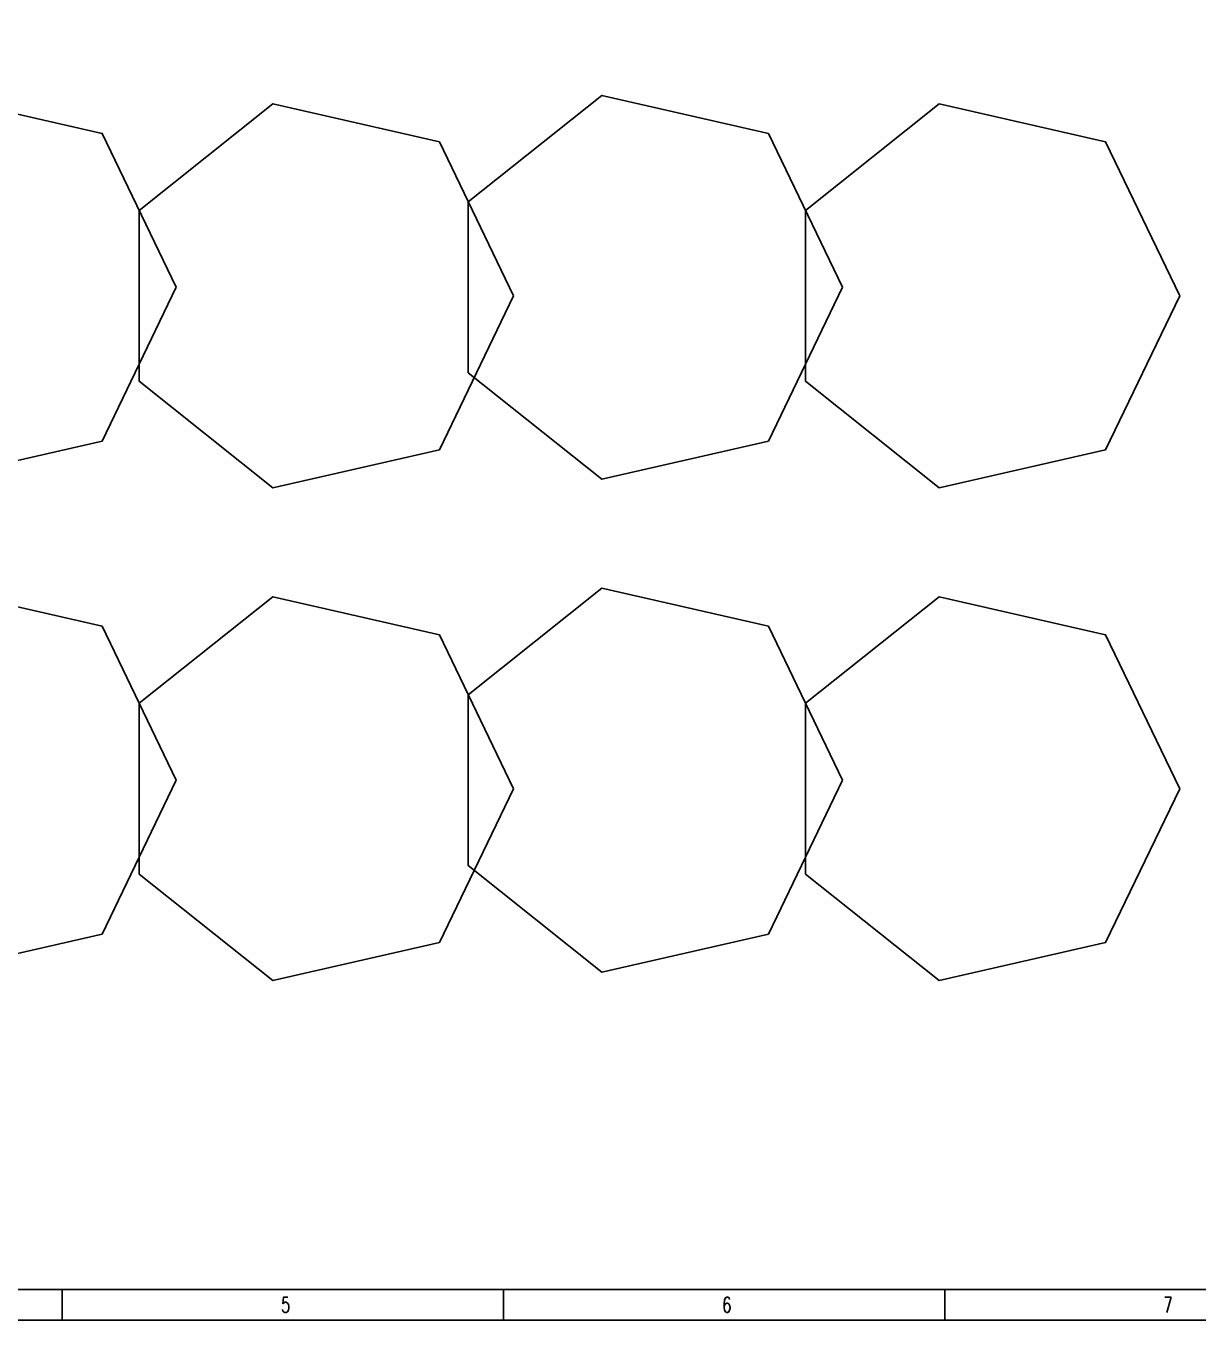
# Model space of a CAD drawing. Extents: x -383207 to 558143, y -95136 to 11777.
# Drawn here: x -177579 to -148838, y -93352 to -61619 of the extents above; entities that cross this region are included whole.
import ezdxf

# ---------------------------------------------------------------- set-up
doc = ezdxf.new("R2010")
doc.units = 0
doc.layers.get('0').update_dxf_attribs({"linetype": 'CONTINUOUS'})
doc.styles.add('HZbine', font='txt_____.ttf', dxfattribs={"width": 0.7, "bigfont": 'HZTXT'})

msp = doc.modelspace()

# ---------------------------------------------------------------- linework, layer by layer
for points in [[(-221834.7, -30277.5), (-132659.7, -30277.5), (-132659.7, -93352.5), (-221834.7, -93352.5)], [(-173890.9, -68029.2), (-175708.4, -64255.1), (-179792.4, -63323), (-183067.5, -65934.7), (-183067.5, -70123.7), (-179792.4, -72735.5), (-175708.4, -71803.4)], [(-157555, -68029.2), (-159372.6, -64255.1), (-163456.5, -63323), (-166731.6, -65934.7), (-166731.6, -70123.7), (-163456.5, -72735.5), (-159372.6, -71803.4)], [(-165623.1, -68236.7), (-167440.6, -64462.5), (-171524.6, -63530.4), (-174799.7, -66142.2), (-174799.7, -70331.2), (-171524.6, -72943), (-167440.6, -72010.8)], [(-149287.2, -68236.7), (-151104.8, -64462.5), (-155188.7, -63530.4), (-158463.8, -66142.2), (-158463.8, -70331.2), (-155188.7, -72943), (-151104.8, -72010.8)], [(-173890.9, -80115.1), (-175708.4, -76341), (-179792.4, -75408.9), (-183067.5, -78020.6), (-183067.5, -82209.6), (-179792.4, -84821.4), (-175708.4, -83889.3)], [(-157555, -80115.1), (-159372.6, -76341), (-163456.5, -75408.9), (-166731.6, -78020.6), (-166731.6, -82209.6), (-163456.5, -84821.4), (-159372.6, -83889.3)], [(-165623.1, -80322.6), (-167440.6, -76548.4), (-171524.6, -75616.3), (-174799.7, -78228.1), (-174799.7, -82417.1), (-171524.6, -85028.9), (-167440.6, -84096.7)], [(-149287.2, -80322.6), (-151104.8, -76548.4), (-155188.7, -75616.3), (-158463.8, -78228.1), (-158463.8, -82417.1), (-155188.7, -85028.9), (-151104.8, -84096.7)]]:
    msp.add_lwpolyline(points, close=True)
at = {"color": 4, "const_width": 37.5}
msp.add_lwpolyline([(-219959.7, -31027.5), (-133415.7, -31027.5), (-133415.7, -92602.5), (-219959.7, -92602.5)], close=True, dxfattribs=at)
at = {"color": 4, "flags": 128}
for points in [[(-176687.7, -92602.5), (-176687.7, -93352.5)], [(-176687.7, -93352.5), (-176687.7, -92602.5)], [(-165869.7, -92602.5), (-165869.7, -93352.5)], [(-165869.7, -93352.5), (-165869.7, -92602.5)], [(-155051.7, -92602.5), (-155051.7, -93352.5)], [(-155051.7, -93352.5), (-155051.7, -92602.5)], [(-132659.7, -93352.5), (-221834.7, -93352.5)]]:
    msp.add_lwpolyline(points, dxfattribs=at)

# ---------------------------------------------------------------- texts
at = {"color": 4, "style": 'HZbine', "width": 0.7}
for s, p in [('5', (-171322.6, -93165)), ('6', (-160504.6, -93165)), ('7', (-149686.6, -93165))]:
    msp.add_text(s, height=375, dxfattribs=at).set_placement(p)

doc.saveas('drawing.dxf')
